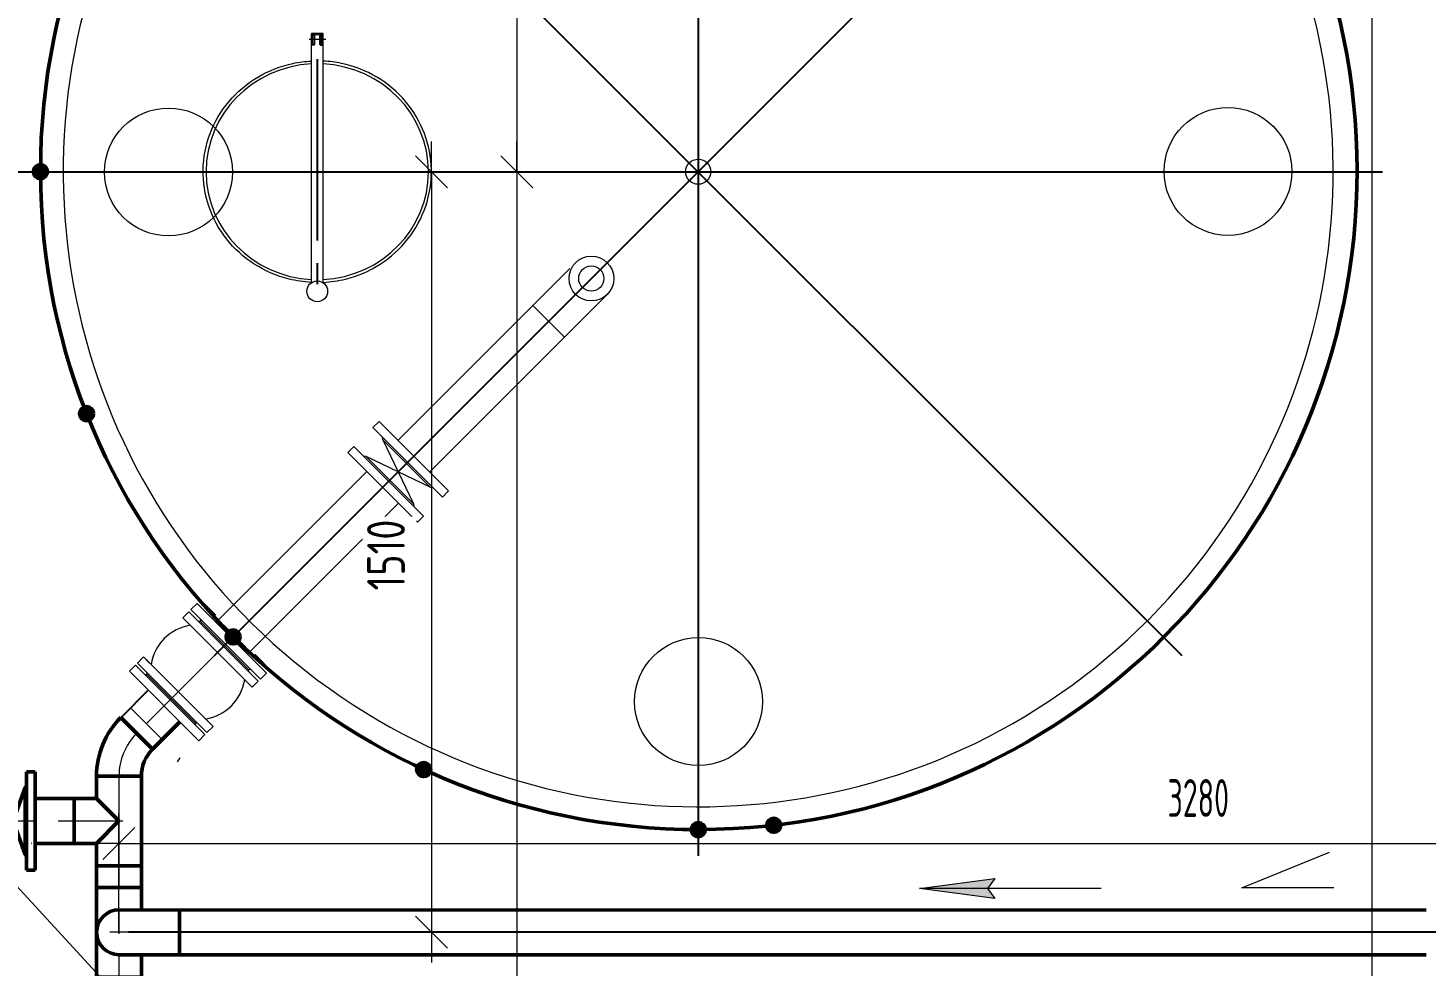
# Model space of a CAD drawing. Header units: millimetres. Extents: x -2281 to 17340, y -2563 to 4166.
# Drawn here: x 562.6 to 655.2, y 770.4 to 832.5 of the extents above; entities that cross this region are included whole.
import ezdxf

# ---------------------------------------------------------------- set-up
doc = ezdxf.new("R2010")
doc.units = ezdxf.units.MM
for name, pattern in [('K5LT32783', [0]), ('K5LT32784', [0]), ('K5LT32786', [0]), ('K5LT32801', [0]), ('K5LT32835', [508, 317.5, -63.5, 63.5, -63.5]), ('K5LT32838', [0]), ('K5LT32849', [0]), ('K5LT32850', [180.2, 120, -30, 0.2, -30]), ('K5LT32851', [18, 12, -1.5, 3, -1.5]), ('K5LT32852', [6.25, 4.75, -1.5]), ('K5LT32853', [2, 1.25, -0.25, 0.25, -0.25]), ('K5LT32855', [0]), ('K5LT_AXLED', [11.939881, 7.439881, -1.5, 1.5, -1.5]), ('K5LT_THIN', [0])]:
    doc.linetypes.add(name, pattern=pattern)
doc.layers.add('Системный слой', color=7, linetype='Continuous')
doc.styles.add('KDIMTEXTSTYLE', font='GOST_AU.SHX', dxfattribs={"width": 0.96, "oblique": 15, "height": 5})
doc.styles.add('KTEXTSTYLE', font='GOST_AU.SHX', dxfattribs={"width": 0.96, "height": 5})
doc.dimstyles.new('KDIMSTYLE (0.03)', dxfattribs={"dimtxt": 5, "dimasz": 1, "dimexe": 2, "dimexo": 0, "dimgap": 1, "dimtad": 1, "dimlfac": 30, "dimtxsty": 'KDIMTEXTSTYLE', "dimsah": 1, "dimcen": 0, "dimdle": 1, "dimadec": 0, "dimazin": 0, "dimtfac": 0.667, "dimtmove": 0, "dimatfit": 3, "dimfxl": 1, "dimtvp": 1, "dimtolj": 1, "dimtzin": 0, "dimarcsym": 0})

# ---------------------------------------------------------------- blocks, each defined once
blk = doc.blocks.new('U824')
at = {"layer": 'Системный слой', "color": 7, "linetype": 'K5LT_THIN', "lineweight": 13}
for p, q in [((573.413, 793.998), (573.813, 794.399)), ((573.813, 794.399), (578.41, 789.802)), ((573.972, 794.24), (574.497, 793.715)), ((573.271, 793.856), (572.871, 793.456)), ((572.871, 793.456), (577.467, 788.86)), ((573.029, 793.297), (573.554, 792.772)), ((573.271, 793.856), (577.867, 789.26)), ((573.413, 793.998), (578.009, 789.402)), ((574.073, 793.197), (573.896, 793.232)), ((574.073, 793.197), (574.037, 793.373)), ((574.073, 793.197), (577.207, 790.062)), ((574.073, 793.197), (577.207, 790.062)), ((569.877, 790.462), (570.278, 790.863)), ((569.877, 790.462), (574.473, 785.866)), ((570.278, 790.863), (574.874, 786.267)), ((570.436, 790.705), (570.961, 790.18)), ((569.736, 790.321), (569.335, 789.92)), ((569.335, 789.92), (573.931, 785.324)), ((569.493, 789.762), (570.018, 789.237)), ((569.736, 790.321), (574.332, 785.725)), ((570.537, 789.661), (570.36, 789.696)), ((570.537, 789.661), (570.502, 789.838)), ((570.537, 789.661), (573.672, 786.526)), ((570.537, 789.661), (573.672, 786.526)), ((577.207, 790.062), (577.243, 789.885)), ((577.207, 790.062), (577.384, 790.026)), ((578.009, 789.402), (578.41, 789.802)), ((577.867, 789.26), (577.467, 788.86)), ((573.672, 786.526), (573.849, 786.491)), ((573.672, 786.526), (573.707, 786.349)), ((574.473, 785.866), (574.874, 786.267)), ((574.332, 785.725), (573.931, 785.324))]:
    blk.add_line(p, q, dxfattribs=at)
for start, end in [(99.32862, 170.67138), (279.32862, 350.67138)]:
    blk.add_arc((573.872, 789.861), 3.144, start, end, dxfattribs=at)
blk = doc.blocks.new('U885')
at = {"layer": 'Системный слой', "color": 3, "linetype": 'K5LT32849', "lineweight": 18, "true_color": 0x00ff00}
blk.add_circle((642.067, 823.005), 4.233, dxfattribs=at)
blk = doc.blocks.new('U886')
at = {"layer": 'Системный слой', "color": 3, "linetype": 'K5LT32849', "lineweight": 18, "true_color": 0x00ff00}
blk.add_circle((606.975, 858.056), 4.233, dxfattribs=at)
blk = doc.blocks.new('U887')
at = {"layer": 'Системный слой', "color": 3, "linetype": 'K5LT32849', "lineweight": 18, "true_color": 0x00ff00}
blk.add_circle((571.924, 822.964), 4.233, dxfattribs=at)
blk = doc.blocks.new('U888')
at = {"layer": 'Системный слой', "color": 3, "linetype": 'K5LT32849', "lineweight": 18, "true_color": 0x00ff00}
blk.add_circle((607.016, 787.913), 4.233, dxfattribs=at)
blk = doc.blocks.new('U884')
at = {"layer": 'Системный слой'}
for name in ['U886', 'U887', 'U885', 'U888']:
    blk.add_blockref(name, (0, 0), dxfattribs=at)
blk = doc.blocks.new('U980')
at = {"layer": 'Системный слой', "color": 200, "linetype": 'K5LT32784', "lineweight": 50, "true_color": 0xbf00ff}
for p, q in [((560.763, 768.92), (560.196, 768.92)), ((560.196, 768.92), (560.196, 762.42)), ((560.196, 768.697), (560.196, 767.954)), ((560.763, 768.92), (560.763, 762.42)), ((562.542, 768.92), (562.542, 762.42)), ((562.542, 768.92), (563.108, 768.92)), ((563.108, 768.92), (563.108, 762.42)), ((563.108, 768.697), (563.108, 767.954)), ((560.863, 767.887), (560.763, 768.037)), ((560.863, 767.887), (562.442, 763.454)), ((560.863, 763.454), (562.442, 767.887)), ((560.863, 767.887), (560.863, 763.454)), ((562.442, 767.887), (562.542, 768.037)), ((562.442, 767.887), (562.442, 763.454)), ((560.863, 763.454), (560.763, 763.304)), ((562.442, 763.454), (562.542, 763.304)), ((560.763, 762.42), (560.196, 762.42)), ((562.542, 762.42), (563.108, 762.42))]:
    blk.add_line(p, q, dxfattribs=at)
blk = doc.blocks.new('U981')
at = {"layer": 'Системный слой', "color": 200, "linetype": 'K5LT32784', "lineweight": 50, "true_color": 0xbf00ff}
for p, q in [((567.163, 769.676), (570.129, 769.676)), ((564.646, 767.159), (564.646, 764.193))]:
    blk.add_line(p, q, dxfattribs=at)
at = {"layer": 'Системный слой', "color": 30, "linetype": 'K5LT_AXLED', "lineweight": 13, "true_color": 0xff8000}
blk.add_arc((564.646, 769.676), 4, 270, 0, dxfattribs=at)
at = {"layer": 'Системный слой', "color": 200, "linetype": 'K5LT32784', "lineweight": 50, "true_color": 0xbf00ff}
for radius in [5.483, 2.517]:
    blk.add_arc((564.646, 769.676), radius, 270, 0, dxfattribs=at)
blk = doc.blocks.new('U982')
at = {"layer": 'Системный слой', "color": 211, "linetype": 'K5LT32783', "lineweight": 50, "true_color": 0xff7fff}
for p, q in [((570.867, 784.755), (568.769, 786.853)), ((570.129, 782.975), (567.163, 782.975))]:
    blk.add_line(p, q, dxfattribs=at)
for radius in [5.483, 2.517]:
    blk.add_arc((572.646, 782.975), radius, 135, 180, dxfattribs=at)
at = {"layer": 'Системный слой', "color": 30, "linetype": 'K5LT_AXLED', "lineweight": 13, "true_color": 0xff8000}
blk.add_arc((572.646, 782.975), 4, 135, 180, dxfattribs=at)
blk = doc.blocks.new('U983')
at = {"layer": 'Системный слой', "color": 211, "linetype": 'K5LT32783', "lineweight": 50, "true_color": 0xff7fff}
for p, q in [((560.188, 776.759), (560.188, 783.259)), ((560.754, 783.259), (560.188, 783.259)), ((560.754, 776.759), (560.754, 783.259)), ((562.533, 776.759), (562.533, 783.259)), ((562.533, 783.259), (563.1, 783.259)), ((563.1, 776.759), (563.1, 783.259)), ((560.854, 782.225), (560.754, 782.375)), ((560.854, 777.792), (562.433, 782.225)), ((560.854, 782.225), (562.433, 777.792)), ((560.854, 777.792), (560.854, 782.225)), ((562.433, 782.225), (562.533, 782.375)), ((562.433, 777.792), (562.433, 782.225)), ((560.188, 776.983), (560.188, 777.725)), ((560.854, 777.792), (560.754, 777.642)), ((562.433, 777.792), (562.533, 777.642)), ((563.1, 776.983), (563.1, 777.725)), ((560.754, 776.759), (560.188, 776.759)), ((562.533, 776.759), (563.1, 776.759))]:
    blk.add_line(p, q, dxfattribs=at)
blk = doc.blocks.new('U979')
at = {"layer": 'Системный слой', "color": 211, "linetype": 'K5LT32783', "lineweight": 50, "true_color": 0xff7fff}
for p, q in [((545.45, 782.975), (542.483, 782.975)), ((545.45, 782.817), (545.45, 781.492)), ((567.163, 782.975), (567.163, 781.494)), ((570.129, 780.012), (570.129, 782.975)), ((552.658, 781.492), (543.997, 781.492)), ((548.002, 778.525), (548.002, 781.492)), ((560.188, 781.492), (552.658, 781.492)), ((565.679, 781.492), (565.679, 778.525)), ((567.158, 781.492), (568.646, 780.009)), ((568.646, 780.009), (567.158, 778.525)), ((552.658, 778.525), (543.997, 778.525)), ((560.188, 778.525), (552.658, 778.525)), ((567.158, 778.525), (563.1, 778.525)), ((545.483, 777.042), (542.483, 777.042))]:
    blk.add_line(p, q, dxfattribs=at)
at = {"layer": 'Системный слой', "color": 30, "linetype": 'K5LT_AXLED', "lineweight": 13, "true_color": 0xff8000}
for p, q in [((568.646, 782.975), (568.646, 769.676)), ((544.002, 781.785), (544.002, 777.83)), ((540.732, 780.009), (568.899, 780.009)), ((562.637, 768.643), (562.637, 768.92))]:
    blk.add_line(p, q, dxfattribs=at)
at = {"layer": 'Системный слой', "color": 6, "linetype": 'K5LT32852', "lineweight": 25, "true_color": 0xff00ff}
for p, q in [((562.307, 781.492), (562.291, 781.492)), ((562.871, 778.525), (562.866, 778.525))]:
    blk.add_line(p, q, dxfattribs=at)
at = {"layer": 'Системный слой', "color": 6, "linetype": 'K5LT32801', "lineweight": 50, "true_color": 0xff00ff}
blk.add_line((567.158, 781.492), (563.099, 781.492), dxfattribs=at)
at = {"layer": 'Системный слой', "color": 200, "linetype": 'K5LT32784', "lineweight": 50, "true_color": 0xbf00ff}
for p, q in [((570.129, 780.012), (570.129, 774.116)), ((567.163, 778.525), (567.163, 769.676)), ((567.163, 777.042), (570.129, 777.042)), ((570.129, 771.159), (570.129, 769.676)), ((570.129, 769.676), (567.163, 769.676)), ((560.196, 767.154), (554.658, 767.154)), ((558.658, 767.159), (558.658, 764.193)), ((564.646, 767.159), (563.108, 767.154)), ((564.646, 764.193), (564.646, 767.159)), ((560.196, 764.187), (554.658, 764.193)), ((564.646, 764.193), (563.108, 764.187))]:
    blk.add_line(p, q, dxfattribs=at)
at = {"layer": 'Системный слой', "color": 211, "linetype": 'K5LT32783', "lineweight": 50, "true_color": 0xff7fff}
blk.add_arc((543.966, 780.009), 1.484, 88.80953, 271.19047, dxfattribs=at)
at = {"layer": 'Системный слой', "color": 200, "linetype": 'K5LT32784', "lineweight": 50, "true_color": 0xbf00ff}
blk.add_arc((554.658, 765.676), 1.483, 89.99998, 269.99998, dxfattribs=at)
at = {"layer": 'Системный слой'}
for name in ['U982', 'U983', 'U981', 'U980']:
    blk.add_blockref(name, (0, 0), dxfattribs=at)
blk = doc.blocks.new('U1000')
at = {"layer": 'Системный слой', "color": 7, "linetype": 'K5LT32786', "lineweight": 18}
for p, q in [((642.991, 775.595), (648.792, 777.949)), ((649.079, 775.595), (642.991, 775.595))]:
    blk.add_line(p, q, dxfattribs=at)
blk = doc.blocks.new('U1073')
at = {"layer": 'Системный слой', "color": 7, "linetype": 'K5LT_THIN', "lineweight": 13}
for p, q in [((585.463, 806.048), (585.863, 806.449)), ((590.46, 801.853), (585.863, 806.449)), ((590.059, 801.452), (585.463, 806.048)), ((586.123, 805.247), (586.087, 805.423)), ((584.205, 804.79), (583.804, 804.39)), ((588.401, 799.794), (583.804, 804.39)), ((588.801, 800.194), (584.205, 804.79)), ((586.123, 805.247), (588.141, 800.996)), ((589.258, 802.112), (586.123, 805.247)), ((585.007, 804.13), (584.83, 804.166)), ((589.258, 802.112), (585.007, 804.13)), ((588.141, 800.996), (585.007, 804.13)), ((590.301, 802.011), (589.776, 802.536)), ((589.258, 802.112), (589.434, 802.076)), ((590.059, 801.452), (590.46, 801.853)), ((588.141, 800.996), (588.177, 800.819)), ((588.242, 799.952), (587.717, 800.477)), ((588.801, 800.194), (588.401, 799.794))]:
    blk.add_line(p, q, dxfattribs=at)
blk = doc.blocks.new('U1210')
at = {"layer": 'Системный слой'}
blk.add_hatch(color=7, dxfattribs=at).paths.add_polyline_path([(626.639, 774.882), (626.139, 775.54), (626.639, 776.199), (621.639, 775.54)])
at = {"layer": 'Системный слой', "color": 7, "linetype": 'K5LT_THIN', "lineweight": 13}
for p, q in [((621.639, 775.54), (626.639, 776.199)), ((626.639, 776.199), (626.139, 775.54)), ((626.639, 774.882), (621.639, 775.54)), ((633.667, 775.54), (621.639, 775.54)), ((626.139, 775.54), (626.639, 774.882))]:
    blk.add_line(p, q, dxfattribs=at)
blk = doc.blocks.new('D210')
at = {"layer": 'Системный слой', "color": 7, "linetype": 'K5LT_THIN', "lineweight": 13}
for p, q in [((651.594, 1011.318), (651.594, 1013.318)), ((652.655, 1010.258), (650.534, 1012.379)), ((654.568, 1011.318), (649.594, 1011.318)), ((651.594, 1011.318), (651.594, 216.318)), ((650.534, 217.379), (652.655, 215.258)), ((647.013, 216.318), (653.594, 216.318)), ((651.594, 216.318), (651.594, 214.318))]:
    blk.add_line(p, q, dxfattribs=at)
blk.add_wipeout([(650.594, 841.443), (647.026, 841.443), (647.026, 847.603), (650.594, 847.603)]).dxf.layer = 'Системный слой'
at = {"layer": 'Системный слой', "color": 7, "insert": (647.327, 841.443), "char_height": 2.5, "attachment_point": 1, "rotation": 90, "style": 'KTEXTSTYLE'}
blk.add_mtext('\\H3.5;\\W0.965;\\Q15;\\Q0;\\W0.715;\\H2.50;23850', dxfattribs=at)
blk = doc.blocks.new('KDIMARROW_03')
at = {"layer": 'Системный слой', "color": 0, "linetype": 'K5LT_THIN', "lineweight": 13}
for p, q in [((-1.061, -1.061), (1.061, 1.061)), ((0, 0), (-1, 0)), ((0, 0), (2, 0))]:
    blk.add_line(p, q, dxfattribs=at)
blk = doc.blocks.new('D224')
at = {"layer": 'Системный слой', "color": 7, "linetype": 'K5LT_THIN', "lineweight": 13}
for p, q in [((594.985, 939.651), (594.985, 941.651)), ((596.045, 938.591), (593.924, 940.712)), ((606.995, 939.651), (592.985, 939.651)), ((594.985, 939.651), (594.985, 822.984)), ((593.924, 824.045), (596.045, 821.924)), ((606.995, 822.984), (592.985, 822.984)), ((594.985, 822.984), (594.985, 820.984))]:
    blk.add_line(p, q, dxfattribs=at)
blk.add_wipeout([(593.735, 878.804), (590.167, 878.804), (590.167, 883.63), (593.735, 883.63)]).dxf.layer = 'Системный слой'
at = {"layer": 'Системный слой', "color": 7, "insert": (590.718, 878.804), "char_height": 2.5, "attachment_point": 1, "rotation": 90, "style": 'KTEXTSTYLE'}
blk.add_mtext('\\H3.5;\\W0.965;\\Q15;\\Q0;\\W0.715;\\H2.50;3500', dxfattribs=at)
blk = doc.blocks.new('D226')
at = {"layer": 'Системный слой', "color": 7, "linetype": 'K5LT_THIN', "lineweight": 13}
for p, q in [((594.985, 822.984), (594.985, 824.984)), ((596.045, 821.924), (593.924, 824.045)), ((606.995, 822.984), (592.985, 822.984)), ((594.985, 822.984), (594.985, 706.318)), ((593.924, 707.378), (596.045, 705.257)), ((606.995, 706.318), (592.985, 706.318)), ((594.985, 706.318), (594.985, 704.318))]:
    blk.add_line(p, q, dxfattribs=at)
blk.add_wipeout([(593.735, 762.138), (590.167, 762.138), (590.167, 766.964), (593.735, 766.964)]).dxf.layer = 'Системный слой'
at = {"layer": 'Системный слой', "color": 7, "insert": (590.718, 762.138), "char_height": 2.5, "attachment_point": 1, "rotation": 90, "style": 'KTEXTSTYLE'}
blk.add_mtext('\\H3.5;\\W0.965;\\Q15;\\Q0;\\W0.715;\\H2.50;3500', dxfattribs=at)
blk = doc.blocks.new('D232')
at = {"layer": 'Системный слой', "color": 7, "linetype": 'K5LT_THIN', "lineweight": 13}
for p, q in [((568.646, 772.643), (568.646, 780.513)), ((677.995, 777.761), (677.995, 780.513)), ((569.707, 779.573), (567.586, 777.452)), ((676.935, 777.452), (679.056, 779.573)), ((568.646, 778.513), (566.646, 778.513)), ((568.646, 778.513), (677.995, 778.513)), ((677.995, 778.513), (679.995, 778.513))]:
    blk.add_line(p, q, dxfattribs=at)
blk.add_wipeout([(638.066, 779.513), (638.066, 783.081), (643.019, 783.081), (643.019, 779.513)]).dxf.layer = 'Системный слой'
at = {"layer": 'Системный слой', "color": 7, "insert": (638.066, 782.78), "char_height": 2.5, "attachment_point": 1, "style": 'KTEXTSTYLE'}
blk.add_mtext('\\H3.5;\\W0.965;\\Q15;\\Q0;\\W0.715;\\H2.50;3280', dxfattribs=at)
blk = doc.blocks.new('D282')
at = {"layer": 'Системный слой', "color": 7, "linetype": 'K5LT_THIN', "lineweight": 13}
for p, q in [((589.342, 822.984), (589.342, 824.984)), ((590.403, 821.924), (588.282, 824.045)), ((594.985, 822.984), (587.342, 822.984)), ((589.342, 822.984), (589.342, 772.643)), ((588.282, 773.703), (590.403, 771.582)), ((603.331, 772.643), (587.342, 772.643)), ((589.342, 772.643), (589.342, 770.643))]:
    blk.add_line(p, q, dxfattribs=at)
blk.add_wipeout([(588.342, 795.267), (584.774, 795.267), (584.774, 800.156), (588.342, 800.156)]).dxf.layer = 'Системный слой'
at = {"layer": 'Системный слой', "color": 7, "insert": (585.075, 795.267), "char_height": 2.5, "attachment_point": 1, "rotation": 90, "style": 'KTEXTSTYLE'}
blk.add_mtext('\\H3.5;\\W0.965;\\Q15;\\Q0;\\H2.50;1510', dxfattribs=at)
blk = doc.blocks.new('U1309')
at = {"layer": 'Системный слой', "color": 7, "linetype": 'K5LT_THIN', "lineweight": 13}
for q in [(560.471, 777.207), (585.108, 765.676)]:
    blk.add_line((571.12, 765.676), q, dxfattribs=at)
at = {"layer": 'Системный слой', "color": 7, "insert": (573.12, 769.176), "char_height": 2.5, "attachment_point": 1, "style": 'KTEXTSTYLE'}
blk.add_mtext('\\H3.5;\\W0.965;\\Q15;\\Q0;\\W0.715;\\H2.50;{\\c255;1.02.02.32}', dxfattribs=at)

msp = doc.modelspace()

# ---------------------------------------------------------------- hatches: boundary and pattern name
at = {"layer": 'Системный слой', "true_color": 0x7d9ec0}
for points in [[(563.91508, 822.98444), (563.8886, 822.82949), (563.81218, 822.69212), (563.69448, 822.58792), (563.54885, 822.52871), (563.39184, 822.52122), (563.24124, 822.56628), (563.11415, 822.6588), (563.02498, 822.78826), (562.98387, 822.93999), (562.99546, 823.09676), (563.05845, 823.24078), (563.16569, 823.35572), (563.30501, 823.42853), (563.44841, 823.45111), (563.60336, 823.42463), (563.74073, 823.34821), (563.84493, 823.23051), (563.90414, 823.08488)], [(563.91508, 822.98447), (563.8886, 822.82952), (563.81218, 822.69215), (563.69448, 822.58795), (563.54885, 822.52874), (563.44841, 822.5178), (563.29346, 822.54428), (563.15609, 822.6207), (563.05189, 822.73841), (562.99268, 822.88403), (562.98519, 823.04105), (563.03025, 823.19165), (563.12277, 823.31874), (563.25223, 823.4079), (563.40396, 823.44902), (563.56073, 823.43742), (563.70475, 823.37443), (563.81969, 823.26719), (563.8925, 823.12787)], [(566.96625, 806.97102), (566.93978, 806.81607), (566.86335, 806.6787), (566.74565, 806.5745), (566.60003, 806.51529), (566.49959, 806.50436), (566.34463, 806.53083), (566.20726, 806.60726), (566.10306, 806.72496), (566.04386, 806.87058), (566.03636, 807.0276), (566.08143, 807.1782), (566.17394, 807.30529), (566.30341, 807.39445), (566.45513, 807.43557), (566.6119, 807.42397), (566.75593, 807.36098), (566.87087, 807.25374), (566.94368, 807.11442)], [(576.66966, 792.19211), (576.64318, 792.03716), (576.56675, 791.89979), (576.44905, 791.79559), (576.30343, 791.73638), (576.20299, 791.72545), (576.04804, 791.75192), (575.91067, 791.82835), (575.80647, 791.94605), (575.74726, 792.09167), (575.73976, 792.24869), (575.78483, 792.39929), (575.87734, 792.52638), (576.00681, 792.61554), (576.15854, 792.65666), (576.3153, 792.64506), (576.45933, 792.58207), (576.57427, 792.47483), (576.64708, 792.33551)], [(589.28828, 783.41105), (589.2618, 783.2561), (589.18538, 783.11873), (589.06768, 783.01453), (588.92205, 782.95533), (588.82161, 782.94439), (588.66666, 782.97087), (588.52929, 783.04729), (588.42509, 783.16499), (588.36588, 783.31061), (588.35839, 783.46763), (588.40345, 783.61823), (588.49597, 783.74532), (588.62543, 783.83448), (588.77716, 783.8756), (588.93393, 783.864), (589.07795, 783.80101), (589.19289, 783.69377), (589.2657, 783.55445)], [(607.46203, 779.43748), (607.43555, 779.28253), (607.35913, 779.14516), (607.24143, 779.04096), (607.09581, 778.98176), (606.93879, 778.97426), (606.78819, 779.01933), (606.6611, 779.11184), (606.57194, 779.24131), (606.53082, 779.39303), (606.54242, 779.5498), (606.60541, 779.69383), (606.71265, 779.80876), (606.85197, 779.88157), (606.99536, 779.90415), (607.15032, 779.87768), (607.28769, 779.80125), (607.39189, 779.68355), (607.45109, 779.53793)], [(611.99537, 779.25882), (611.84041, 779.28529), (611.70304, 779.36172), (611.59884, 779.47942), (611.53964, 779.62504), (611.53214, 779.78206), (611.57721, 779.93266), (611.66972, 780.05975), (611.79919, 780.14891), (611.95091, 780.19003), (612.10768, 780.17843), (612.25171, 780.11544), (612.36664, 780.0082), (612.43945, 779.86888), (612.46203, 779.72548), (612.43556, 779.57053), (612.35913, 779.43316), (612.24143, 779.32896), (612.09581, 779.26975)]]:
    msp.add_hatch(color=153, dxfattribs=at).paths.add_polyline_path(points)
at = {"layer": 'Системный слой', "true_color": 0x0000ff}
for points in [[(563.91508, 822.98444), (563.8886, 822.82949), (563.81218, 822.69212), (563.69448, 822.58792), (563.54885, 822.52871), (563.39184, 822.52122), (563.24124, 822.56628), (563.11415, 822.6588), (563.02498, 822.78826), (562.98387, 822.93999), (562.99546, 823.09676), (563.05845, 823.24078), (563.16569, 823.35572), (563.30501, 823.42853), (563.44841, 823.45111), (563.60336, 823.42463), (563.74073, 823.34821), (563.84493, 823.23051), (563.90414, 823.08488)], [(563.91508, 822.98447), (563.8886, 822.82952), (563.81218, 822.69215), (563.69448, 822.58795), (563.54885, 822.52874), (563.44841, 822.5178), (563.29346, 822.54428), (563.15609, 822.6207), (563.05189, 822.73841), (562.99268, 822.88403), (562.98519, 823.04105), (563.03025, 823.19165), (563.12277, 823.31874), (563.25223, 823.4079), (563.40396, 823.44902), (563.56073, 823.43742), (563.70475, 823.37443), (563.81969, 823.26719), (563.8925, 823.12787)], [(566.96625, 806.97102), (566.93978, 806.81607), (566.86335, 806.6787), (566.74565, 806.5745), (566.60003, 806.51529), (566.49959, 806.50436), (566.34463, 806.53083), (566.20726, 806.60726), (566.10306, 806.72496), (566.04386, 806.87058), (566.03636, 807.0276), (566.08143, 807.1782), (566.17394, 807.30529), (566.30341, 807.39445), (566.45513, 807.43557), (566.6119, 807.42397), (566.75593, 807.36098), (566.87087, 807.25374), (566.94368, 807.11442)], [(576.66966, 792.19211), (576.64318, 792.03716), (576.56675, 791.89979), (576.44905, 791.79559), (576.30343, 791.73638), (576.20299, 791.72545), (576.04804, 791.75192), (575.91067, 791.82835), (575.80647, 791.94605), (575.74726, 792.09167), (575.73976, 792.24869), (575.78483, 792.39929), (575.87734, 792.52638), (576.00681, 792.61554), (576.15854, 792.65666), (576.3153, 792.64506), (576.45933, 792.58207), (576.57427, 792.47483), (576.64708, 792.33551)], [(589.28828, 783.41105), (589.2618, 783.2561), (589.18538, 783.11873), (589.06768, 783.01453), (588.92205, 782.95533), (588.82161, 782.94439), (588.66666, 782.97087), (588.52929, 783.04729), (588.42509, 783.16499), (588.36588, 783.31061), (588.35839, 783.46763), (588.40345, 783.61823), (588.49597, 783.74532), (588.62543, 783.83448), (588.77716, 783.8756), (588.93393, 783.864), (589.07795, 783.80101), (589.19289, 783.69377), (589.2657, 783.55445)], [(607.46203, 779.43748), (607.43555, 779.28253), (607.35913, 779.14516), (607.24143, 779.04096), (607.09581, 778.98176), (606.93879, 778.97426), (606.78819, 779.01933), (606.6611, 779.11184), (606.57194, 779.24131), (606.53082, 779.39303), (606.54242, 779.5498), (606.60541, 779.69383), (606.71265, 779.80876), (606.85197, 779.88157), (606.99536, 779.90415), (607.15032, 779.87768), (607.28769, 779.80125), (607.39189, 779.68355), (607.45109, 779.53793)], [(611.99537, 779.25882), (611.84041, 779.28529), (611.70304, 779.36172), (611.59884, 779.47942), (611.53964, 779.62504), (611.53214, 779.78206), (611.57721, 779.93266), (611.66972, 780.05975), (611.79919, 780.14891), (611.95091, 780.19003), (612.10768, 780.17843), (612.25171, 780.11544), (612.36664, 780.0082), (612.43945, 779.86888), (612.46203, 779.72548), (612.43556, 779.57053), (612.35913, 779.43316), (612.24143, 779.32896), (612.09581, 779.26975)]]:
    msp.add_hatch(color=5, dxfattribs=at).paths.add_polyline_path(points)

# ---------------------------------------------------------------- linework, layer by layer
at = {"layer": 'Системный слой', "color": 3, "linetype": 'K5LT32850', "lineweight": 25, "true_color": 0x00ff00}
for p, q in [((606.99537, 868.27664), (606.99536, 777.69223)), ((639.02179, 855.01086), (574.96894, 790.95801)), ((580.19437, 849.78544), (639.02179, 790.95801)), ((561.70316, 822.98444), (652.28757, 822.98444))]:
    msp.add_line(p, q, dxfattribs=at)
at = {"layer": 'Системный слой', "color": 7, "linetype": 'K5LT32835', "lineweight": 25}
for p, q in [((606.99537, 868.05321), (606.99537, 778.59494)), ((561.99537, 822.98445), (651.99537, 822.98443))]:
    msp.add_line(p, q, dxfattribs=at)
at = {"layer": 'Системный слой', "color": 7, "linetype": 'K5LT32786', "lineweight": 18}
for p, q in [((606.99536, 782.98444), (606.99537, 862.98444)), ((582.15874, 832.12962), (581.38812, 832.12962)), ((581.38812, 830.46059), (581.38812, 832.12962)), ((582.15874, 830.46059), (582.15874, 832.12962)), ((646.99537, 822.98444), (566.99537, 822.98444))]:
    msp.add_line(p, q, dxfattribs=at)
at = {"layer": 'Системный слой', "color": 4, "linetype": 'K5LT32853', "lineweight": 15, "true_color": 0x00ffff}
msp.add_line((582.35089, 831.73054), (581.23591, 831.73054), dxfattribs=at)
at = {"layer": 'Системный слой', "color": 6, "linetype": 'K5LT32852', "lineweight": 25, "true_color": 0xff00ff}
for p, q in [((581.44316, 831.38652), (581.44316, 832.07457)), ((581.44316, 832.07457), (581.58078, 832.07457)), ((581.58078, 831.38652), (581.44316, 831.38652)), ((581.58078, 831.38652), (581.58078, 832.07457)), ((581.91104, 832.07457), (581.63582, 832.07457)), ((581.96609, 831.38652), (581.96609, 832.07457)), ((582.1037, 832.07457), (581.96609, 832.07457)), ((581.96609, 831.38652), (582.1037, 831.38652)), ((582.1037, 831.38652), (582.1037, 832.07457)), ((570.58337, 788.6702), (568.76034, 786.84423))]:
    msp.add_line(p, q, dxfattribs=at)
at = {"layer": 'Системный слой', "color": 3, "linetype": 'K5LT32849', "lineweight": 18, "true_color": 0x00ff00}
for p, q in [((581.38812, 815.65559), (581.38812, 830.46059)), ((582.15874, 815.65559), (582.15874, 830.46059))]:
    msp.add_line(p, q, dxfattribs=at)
at = {"layer": 'Системный слой', "color": 3, "linetype": 'K5LT32851', "lineweight": 25, "true_color": 0x00ff00}
msp.add_line((581.77343, 830.43223), (581.77343, 815.53665), dxfattribs=at)
at = {"layer": 'Системный слой', "color": 7, "linetype": 'K5LT_THIN', "lineweight": 13}
for p, q in [((587.1127, 805.19952), (598.48999, 816.57682)), ((570.45458, 786.44365), (599.9243, 815.91337)), ((576.74366, 792.73273), (599.9243, 815.91337)), ((589.21045, 803.10177), (600.97317, 814.8645)), ((596.047, 814.13382), (598.14475, 812.03607)), ((575.3052, 793.39202), (585.05365, 803.14047)), ((577.40295, 791.29427), (587.1514, 801.04272)), ((575.06256, 793.62078), (573.81333, 794.87)), ((575.3052, 793.39202), (575.06256, 793.14938)), ((576.35407, 792.34314), (570.45458, 786.44365)), ((576.82543, 792.81458), (575.17176, 791.1609)), ((577.40295, 791.29427), (577.16031, 791.05163)), ((578.88093, 789.80241), (577.63171, 791.05163)), ((570.58421, 788.67104), (569.4057, 787.49252)), ((571.50345, 785.39477), (569.4057, 787.49252)), ((572.67837, 786.57687), (571.49986, 785.39836)), ((572.68196, 786.57328), (571.50345, 785.39477)), ((572.52787, 783.92801), (572.70505, 784.19317))]:
    msp.add_line(p, q, dxfattribs=at)
at = {"layer": 'Системный слой', "color": 211, "linetype": 'K5LT32783', "lineweight": 50, "true_color": 0xff7fff}
for p, q in [((570.86658, 784.755), (572.67837, 786.57687)), ((655.1787, 774.12419), (568.4678, 774.11535)), ((572.64613, 771.15944), (572.64613, 774.12611)), ((655.1787, 771.15944), (568.64613, 771.15944))]:
    msp.add_line(p, q, dxfattribs=at)
at = {"layer": 'Системный слой', "color": 5, "linetype": 'K5LT32855', "lineweight": 50, "true_color": 0x0000ff}
msp.add_line((611.87256, 779.72548), (612.15207, 779.72548), dxfattribs=at)
at = {"layer": 'Системный слой', "color": 200, "linetype": 'K5LT32784', "lineweight": 50, "true_color": 0xbf00ff}
msp.add_line((567.1628, 775.60944), (570.12947, 775.60944), dxfattribs=at)
at = {"layer": 'Системный слой', "color": 30, "linetype": 'K5LT_AXLED', "lineweight": 13, "true_color": 0xff8000}
msp.add_line((673.99537, 772.64277), (566.56203, 772.64277), dxfattribs=at)
at = {"layer": 'Системный слой', "color": 1, "linetype": 'K5LT32838', "lineweight": 25, "true_color": 0xff0000}
msp.add_line((673.99537, 772.64277), (569.283, 772.64277), dxfattribs=at)
at = {"layer": 'Системный слой', "color": 3, "linetype": 'K5LT32849', "lineweight": 18, "true_color": 0x00ff00}
for centre, radius in [((606.99537, 822.98444), 0.83333), ((581.77343, 815.06485), 0.68806)]:
    msp.add_circle(centre, radius, dxfattribs=at)
at = {"layer": 'Системный слой', "color": 5, "linetype": 'K5LT32855', "lineweight": 50, "true_color": 0x0000ff}
for centre in [(563.44841, 822.98447), (563.44841, 822.98444), (566.49959, 806.97102), (576.20299, 792.19211), (588.82161, 783.41106), (606.99536, 779.43748), (611.99537, 779.72548)]:
    msp.add_circle(centre, 0.46667, dxfattribs=at)
at = {"layer": 'Системный слой', "color": 7, "linetype": 'K5LT_THIN', "lineweight": 13}
for centre, radius in [((599.9243, 815.91337), 1.48333), ((599.91656, 815.91336), 0.83333)]:
    msp.add_circle(centre, radius, dxfattribs=at)
at = {"layer": 'Системный слой', "color": 5, "linetype": 'K5LT32855', "lineweight": 50, "true_color": 0x0000ff}
msp.add_arc((607.03186, 823.02263), 43.58072, 90.0479785, 90.0479728, dxfattribs=at)
at = {"layer": 'Системный слой', "color": 7, "linetype": 'K5LT_THIN', "lineweight": 13}
msp.add_arc((607.03186, 823.02263), 43.58072, 99.0939022, 276.539735, dxfattribs=at)
at = {"layer": 'Системный слой', "color": 3, "linetype": 'K5LT32849', "lineweight": 18, "true_color": 0x00ff00}
msp.add_arc((606.99537, 822.98444), 42.0381, 152.4717297, 34.5715456, dxfattribs=at)
at = {"layer": 'Системный слой', "color": 211, "linetype": 'K5LT32783', "lineweight": 50, "true_color": 0xff7fff}
msp.add_arc((568.64613, 772.64277), 1.48333, 89.9999829, 269.9999829, dxfattribs=at)
at = {"layer": 'Системный слой', "color": 3, "linetype": 'K5LT32849', "lineweight": 18, "true_color": 0x00ff00}
for start_param, end_param in [(1.62314177, 4.66004354), (4.76473442, 7.80163619)]:
    msp.add_ellipse((581.77343, 822.98444), major_axis=(7.36432, 0), ratio=0.9700171, start_param=start_param, end_param=end_param, dxfattribs=at)
for points in [[(581.37845, 815.66046), (580.88219, 815.68568), (580.3885, 815.75859), (579.09081, 816.07978), (578.30987, 816.41545), (576.90423, 817.31756), (576.27983, 817.88383), (575.25686, 819.18473), (574.85852, 819.9191), (574.33246, 821.47478), (574.20486, 822.29574), (574.23476, 823.93311), (574.39225, 824.74916), (574.97475, 826.2857), (575.39961, 827.00588), (576.46935, 828.27071), (577.11398, 828.81513), (578.55157, 829.66832), (579.34423, 829.97694), (580.56568, 830.23494), (580.9712, 830.28772), (581.37845, 830.30842)], [(582.16841, 815.66046), (582.66467, 815.68568), (583.15836, 815.75859), (584.45605, 816.07978), (585.23699, 816.41545), (586.64263, 817.31756), (587.26704, 817.88383), (588.29001, 819.18473), (588.68834, 819.9191), (589.2144, 821.47478), (589.34201, 822.29574), (589.31211, 823.93311), (589.15461, 824.74916), (588.57212, 826.2857), (588.14725, 827.00588), (587.07752, 828.27071), (586.43288, 828.81513), (584.99529, 829.66832), (584.20264, 829.97694), (582.98118, 830.23494), (582.57566, 830.28772), (582.16841, 830.30842)]]:
    msp.add_open_spline(points, degree=3, knots=[0, 0, 0, 0, 0.065027682, 0.065027682, 0.175228728, 0.175228728, 0.285429774, 0.285429774, 0.39563082, 0.39563082, 0.505831866, 0.505831866, 0.616032912, 0.616032912, 0.726233958, 0.726233958, 0.836435004, 0.836435004, 0.94663605, 0.94663605, 1, 1, 1, 1], dxfattribs=at)

# ---------------------------------------------------------------- block references
at = {"layer": 'Системный слой'}
for name in ['U884', 'U1073', 'U824', 'U979', 'U1000', 'U1210']:
    msp.add_blockref(name, (0, 0), dxfattribs=at)

# ---------------------------------------------------------------- next in the draw order: dimensions: what is measured, and where the dimension line sits
at = {"layer": 'Системный слой', "color": 7}
for base, p1, p2, picture, middle in [((651.59428, 1011.31806), (647.01339, 216.31806), (654.56806, 1011.31806), 'D210', (651.59428, 844.65139)), ((594.98483, 939.65111), (606.99537, 822.98444), (606.99536, 939.65111), 'D224', (594.98483, 881.31777))]:
    dim = msp.add_linear_dim(base=base, p1=p1, p2=p2, angle=90, dimstyle='KDIMSTYLE (0.03)', override={"dimexo": 0, "dimpost": '\\H2.5;\\W0.965;\\Q0;<>', "dimblk1": 'KDIMARROW_03', "dimblk2": 'KDIMARROW_03', "dimse1": 0, "dimse2": 0, "dimclrt": 7, "dimtolj": 1}, dxfattribs=at)
    dim.commit()
    dim.dimension.update_dxf_attribs({"geometry": picture, "text_midpoint": middle, "dimtype": 160})

# ---------------------------------------------------------------- next in the draw order: dimensions: what is measured, and where the dimension line sits
dim = msp.add_linear_dim(base=(594.98483, 822.98444), p1=(606.99537, 706.31777), p2=(606.99537, 822.98444), angle=90, dimstyle='KDIMSTYLE (0.03)', override={"dimexo": 0, "dimpost": '\\H2.5;\\W0.965;\\Q0;<>', "dimblk1": 'KDIMARROW_03', "dimblk2": 'KDIMARROW_03', "dimse1": 0, "dimse2": 0, "dimclrt": 7, "dimtolj": 1}, dxfattribs=at)
dim.commit()
dim.dimension.update_dxf_attribs({"geometry": 'D226', "text_midpoint": (594.98483, 764.65111), "dimtype": 160})

# ---------------------------------------------------------------- next in the draw order: dimensions: what is measured, and where the dimension line sits
dim = msp.add_linear_dim(base=(568.64613, 778.51286), p1=(677.99537, 777.76093), p2=(568.64613, 772.64277), dimstyle='KDIMSTYLE (0.03)', override={"dimexo": 0, "dimpost": '\\H2.5;\\W0.965;\\Q0;<>', "dimblk1": 'KDIMARROW_03', "dimblk2": 'KDIMARROW_03', "dimse1": 0, "dimse2": 0, "dimclrt": 7, "dimtolj": 1}, dxfattribs=at)
dim.commit()
dim.dimension.update_dxf_attribs({"geometry": 'D232', "text_midpoint": (640.64613, 778.51286), "dimtype": 160})

# ---------------------------------------------------------------- next in the draw order: dimensions: what is measured, and where the dimension line sits
dim = msp.add_linear_dim(base=(589.34201, 822.98444), p1=(603.33143, 772.64277), p2=(594.98483, 822.98444), angle=90, dimstyle='KDIMSTYLE (0.03)', override={"dimexo": 0, "dimpost": '\\H2.5;\\W0.965;\\Q0;<>', "dimblk1": 'KDIMARROW_03', "dimblk2": 'KDIMARROW_03', "dimse1": 0, "dimse2": 0, "dimclrt": 7, "dimtolj": 1}, dxfattribs=at)
dim.commit()
dim.dimension.update_dxf_attribs({"geometry": 'D282', "text_midpoint": (589.34201, 797.81361), "dimtype": 160})

# ---------------------------------------------------------------- next in the draw order: block references
at = {"layer": 'Системный слой'}
msp.add_blockref('U1309', (0, 0), dxfattribs=at)

doc.saveas('drawing.dxf')
